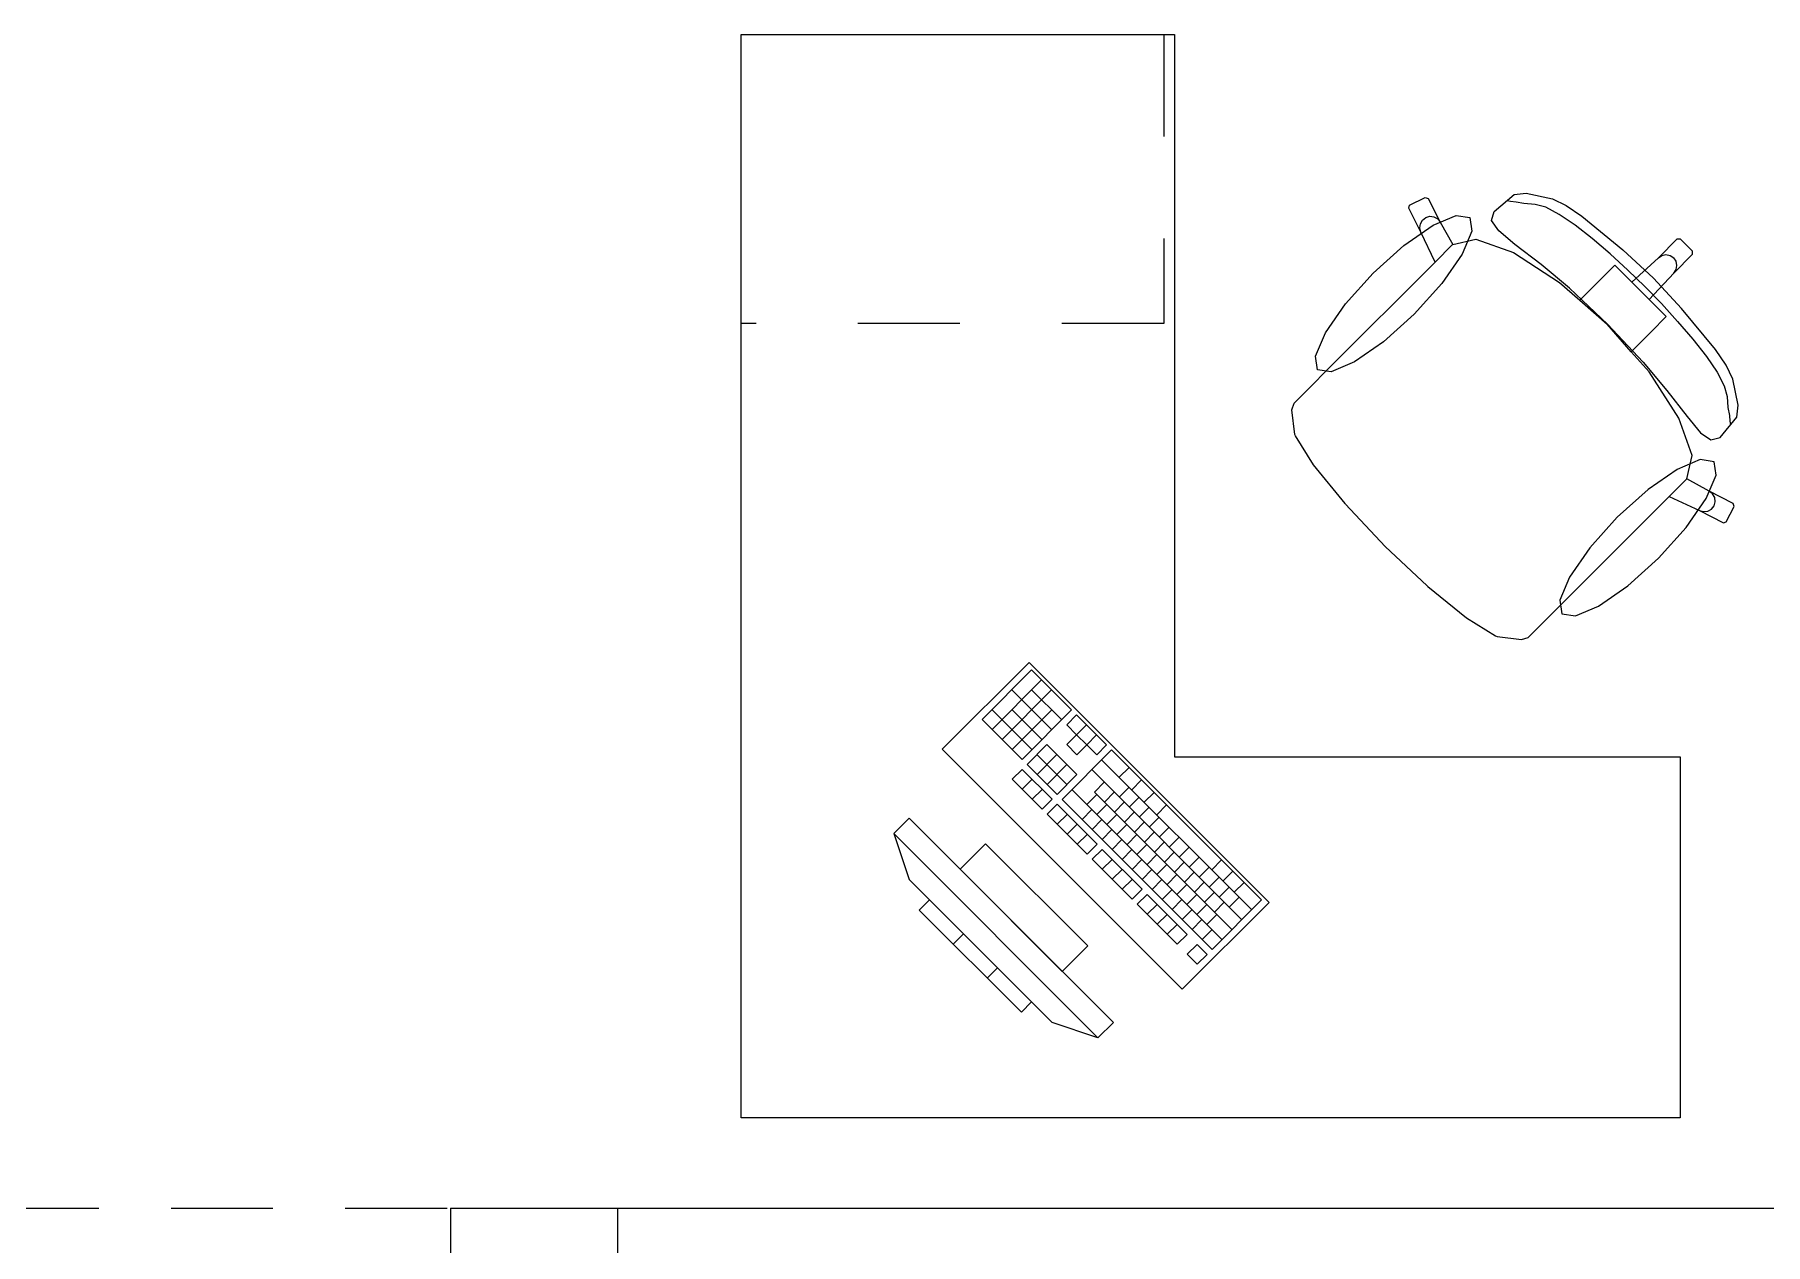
# Model space of a CAD drawing. Header units: inches. Extents: x -38 to 5698, y -33 to 92.
# Drawn here: x 119.498 to 121.894, y 7.65 to 9.325 of the extents above; entities that cross this region are included whole.
import ezdxf

# ---------------------------------------------------------------- set-up
doc = ezdxf.new("R2010")
doc.units = ezdxf.units.IN
doc.header["$MEASUREMENT"] = 0
for name, pattern in [('Hidden Line', [0.195611, 0.141111, -0.0545]), ('Línea Oculta', [0.195611, 0.141111, -0.0545]), ('Rayas', [0.282222, 0.141111, -0.141111])]:
    doc.linetypes.add(name, pattern=pattern)
for name, color, linetype in [('08 _ STR _ EXT _ 08 Placas Inclinadas', 7, 'Continuous'), ('08 _ STR _ EXT _ 09 Vigas', 7, 'Continuous'), ('Interior - Mobiliario', 7, 'Continuous')]:
    doc.layers.add(name, color=color, linetype=linetype)

msp = doc.modelspace()

# ---------------------------------------------------------------- linework, layer by layer
at = {"layer": '08 _ STR _ EXT _ 08 Placas Inclinadas', "color": 251, "linetype": 'Línea Oculta', "lineweight": 13}
msp.add_line((120.3045, 7.7), (120.3045, 6.0167), dxfattribs=at)
at = {"layer": '08 _ STR _ EXT _ 08 Placas Inclinadas', "color": 251, "linetype": 'Línea Oculta', "lineweight": 13, "flags": 128}
for points in [[(120.0736, 7.7), (120.3045, 7.7)], [(120.0736, 7.7), (120.0736, 6.0005)], [(120.3045, 7.7), (122.0654, 7.7)]]:
    msp.add_lwpolyline(points, dxfattribs=at)
at = {"layer": '08 _ STR _ EXT _ 09 Vigas', "color": 251, "linetype": 'Hidden Line', "lineweight": 13}
msp.add_line((116.07, 7.7), (122.57, 7.7), dxfattribs=at)
at = {"layer": 'Interior - Mobiliario', "color": 175, "linetype": 'Rayas', "lineweight": 13}
for p, q in [((121.061, 9.325), (121.061, 8.925)), ((121.061, 8.925), (120.476, 8.925))]:
    msp.add_line(p, q, dxfattribs=at)
at = {"layer": 'Interior - Mobiliario', "color": 175, "linetype": 'Continuous', "lineweight": 13}
for p, q in [((121.5461, 9.1035), (121.5628, 9.1054)), ((121.5628, 9.1054), (121.599, 9.0976)), ((121.4001, 9.0848), (121.4014, 9.0888)), ((121.4171, 9.0517), (121.4001, 9.0848)), ((121.4014, 9.0888), (121.4228, 9.0997)), ((121.4228, 9.0997), (121.4269, 9.0983)), ((121.4269, 9.0983), (121.4438, 9.0652)), ((121.5182, 9.0803), (121.5461, 9.1035)), ((121.5408, 9.0939), (121.5363, 9.0947)), ((121.5488, 9.0931), (121.5408, 9.0939)), ((121.5596, 9.091), (121.5488, 9.0931)), ((121.575, 9.0899), (121.5596, 9.091)), ((121.5898, 9.086), (121.575, 9.0899)), ((121.6086, 9.076), (121.5898, 9.086)), ((121.599, 9.0976), (121.6182, 9.0886)), ((121.6182, 9.0886), (121.6399, 9.0737)), ((121.4155, 9.0574), (121.4162, 9.0632)), ((121.4162, 9.0632), (121.419, 9.0683)), ((121.419, 9.0683), (121.4236, 9.0719)), ((121.4236, 9.0719), (121.4292, 9.0734)), ((121.4292, 9.0734), (121.4351, 9.0727)), ((121.4351, 9.0727), (121.4402, 9.0698)), ((121.4402, 9.0698), (121.4438, 9.0652)), ((121.4438, 9.0652), (121.4612, 9.0342)), ((121.5148, 9.0674), (121.5182, 9.0803)), ((121.5248, 9.0531), (121.5148, 9.0674)), ((121.6304, 9.0612), (121.6086, 9.076)), ((121.6542, 9.0426), (121.6304, 9.0612)), ((121.6399, 9.0737), (121.6966, 9.0269)), ((121.4171, 9.0517), (121.4155, 9.0574)), ((121.4367, 9.0099), (121.4171, 9.0517)), ((121.4609, 9.0342), (121.4367, 9.0099)), ((121.4609, 9.0342), (121.4612, 9.0342)), ((121.4612, 9.0342), (121.4931, 9.0417)), ((121.4931, 9.0417), (121.5451, 9.0233)), ((121.5471, 9.0345), (121.5248, 9.0531)), ((121.5833, 9.0065), (121.5471, 9.0345)), ((121.679, 9.0214), (121.6542, 9.0426)), ((121.7457, 9.0161), (121.7718, 9.0422)), ((121.7718, 9.0422), (121.7761, 9.0421)), ((121.7761, 9.0421), (121.7846, 9.0336)), ((121.7931, 9.0251), (121.7846, 9.0336)), ((121.2888, 8.8621), (121.4367, 9.0099)), ((121.5451, 9.0233), (121.6089, 8.982)), ((121.7036, 8.9989), (121.679, 9.0214)), ((121.6966, 9.0269), (121.7388, 8.9878)), ((121.7092, 8.9821), (121.7457, 9.0161)), ((121.7457, 9.0161), (121.7506, 9.0193)), ((121.7506, 9.0193), (121.7563, 9.0204)), ((121.7563, 9.0204), (121.7621, 9.0192)), ((121.7621, 9.0192), (121.767, 9.016)), ((121.7703, 9.0111), (121.767, 9.016)), ((121.7671, 8.9947), (121.7932, 9.0208)), ((121.7714, 9.0053), (121.7703, 9.0111)), ((121.7932, 9.0208), (121.7931, 9.0251)), ((121.6226, 8.9738), (121.5833, 9.0065)), ((121.6644, 8.9846), (121.6856, 9.0057)), ((121.6856, 9.0057), (121.7092, 8.9821)), ((121.7271, 8.9761), (121.7036, 8.9989)), ((121.7331, 8.9582), (121.7671, 8.9947)), ((121.7779, 8.9456), (121.7388, 8.9878)), ((121.7671, 8.9947), (121.7703, 8.9996)), ((121.7703, 8.9996), (121.7714, 9.0053)), ((121.6089, 8.982), (121.637, 8.9572)), ((121.6753, 8.9243), (121.6226, 8.9738)), ((121.637, 8.9572), (121.6644, 8.9846)), ((121.7092, 8.9821), (121.7211, 8.9701)), ((121.7331, 8.9582), (121.7211, 8.9701)), ((121.7271, 8.9761), (121.7499, 8.9526)), ((121.637, 8.9572), (121.6749, 8.9239)), ((121.7567, 8.9346), (121.7331, 8.9582)), ((121.7499, 8.9526), (121.7724, 8.928)), ((121.8248, 8.8889), (121.7779, 8.9456)), ((121.7082, 8.886), (121.6749, 8.9239)), ((121.6753, 8.9243), (121.7248, 8.8716)), ((121.7356, 8.9134), (121.7567, 8.9346)), ((121.7724, 8.928), (121.7936, 8.9032)), ((121.7082, 8.886), (121.7356, 8.9134)), ((121.7936, 8.9032), (121.8122, 8.8794)), ((121.733, 8.8579), (121.7082, 8.886)), ((121.7248, 8.8716), (121.7575, 8.8323)), ((121.8122, 8.8794), (121.827, 8.8576)), ((121.8397, 8.8672), (121.8248, 8.8889)), ((121.8486, 8.848), (121.8397, 8.8672)), ((121.2633, 8.8366), (121.2888, 8.8621)), ((121.7743, 8.7941), (121.733, 8.8579)), ((121.827, 8.8576), (121.837, 8.8387)), ((121.8564, 8.8118), (121.8486, 8.848)), ((121.2414, 8.8146), (121.2633, 8.8366)), ((121.7575, 8.8323), (121.7855, 8.7961)), ((121.837, 8.8387), (121.8409, 8.824)), ((121.8409, 8.824), (121.842, 8.8086)), ((121.2385, 8.8053), (121.2414, 8.8146)), ((121.2425, 8.7714), (121.2385, 8.8053)), ((121.7927, 8.7421), (121.7743, 8.7941)), ((121.7855, 8.7961), (121.8041, 8.7738)), ((121.8313, 8.7672), (121.8545, 8.7951)), ((121.842, 8.8086), (121.8441, 8.7978)), ((121.8441, 8.7978), (121.8449, 8.7898)), ((121.8545, 8.7951), (121.8564, 8.8118)), ((121.2434, 8.7693), (121.2425, 8.7714)), ((121.8041, 8.7738), (121.8184, 8.7638)), ((121.8449, 8.7898), (121.8457, 8.7853)), ((121.2683, 8.7292), (121.2434, 8.7693)), ((121.8184, 8.7638), (121.8313, 8.7672)), ((121.3119, 8.6756), (121.2683, 8.7292)), ((121.7852, 8.7101), (121.7927, 8.7421)), ((121.7852, 8.7099), (121.7609, 8.6857)), ((121.7852, 8.7099), (121.7852, 8.7101)), ((121.8162, 8.6928), (121.7852, 8.7101)), ((121.3126, 8.6747), (121.3119, 8.6756)), ((121.3674, 8.6164), (121.3126, 8.6747)), ((121.6131, 8.5378), (121.7609, 8.6857)), ((121.7609, 8.6857), (121.8027, 8.6661)), ((121.8208, 8.6892), (121.8162, 8.6928)), ((121.8493, 8.6759), (121.8162, 8.6928)), ((121.8237, 8.6841), (121.8208, 8.6892)), ((121.8229, 8.6726), (121.8245, 8.6782)), ((121.8245, 8.6782), (121.8237, 8.6841)), ((121.8507, 8.6718), (121.8493, 8.6759)), ((121.8027, 8.6661), (121.8084, 8.6645)), ((121.8027, 8.6661), (121.8358, 8.6491)), ((121.8084, 8.6645), (121.8142, 8.6652)), ((121.8142, 8.6652), (121.8193, 8.668)), ((121.8193, 8.668), (121.8229, 8.6726)), ((121.8358, 8.6491), (121.8398, 8.6504)), ((121.8398, 8.6504), (121.8507, 8.6718)), ((121.3674, 8.6164), (121.4258, 8.5616)), ((121.4258, 8.5616), (121.4266, 8.5609)), ((121.4266, 8.5609), (121.4802, 8.5173)), ((121.5876, 8.5123), (121.6131, 8.5378)), ((121.4802, 8.5173), (121.5203, 8.4924)), ((121.5656, 8.4904), (121.5876, 8.5123)), ((121.5203, 8.4924), (121.5224, 8.4915)), ((121.5224, 8.4915), (121.5563, 8.4875)), ((121.5563, 8.4875), (121.5656, 8.4904)), ((120.878, 8.4455), (120.8094, 8.3769)), ((120.9334, 8.3901), (120.878, 8.4455)), ((120.8918, 8.4316), (120.8233, 8.363)), ((120.9057, 8.4178), (120.8371, 8.3492)), ((120.9059, 8.3626), (120.8505, 8.418)), ((120.9197, 8.3764), (120.8781, 8.4179)), ((120.8785, 8.3352), (120.8231, 8.3906)), ((120.8922, 8.3489), (120.8507, 8.3905)), ((120.9058, 8.3902), (120.8509, 8.3354)), ((120.8648, 8.3215), (120.9334, 8.3901)), ((120.8094, 8.3769), (120.8648, 8.3215)), ((120.9403, 8.3831), (120.9266, 8.3694)), ((120.9266, 8.3694), (120.9404, 8.3556)), ((120.9818, 8.3416), (120.9403, 8.3831)), ((120.9541, 8.3693), (120.9404, 8.3556)), ((120.8991, 8.342), (120.8717, 8.3146)), ((120.9407, 8.3005), (120.8991, 8.342)), ((120.9404, 8.3556), (120.9267, 8.3419)), ((120.9267, 8.3419), (120.9406, 8.328)), ((120.9543, 8.3417), (120.9404, 8.3556)), ((120.9406, 8.328), (120.9543, 8.3417)), ((120.968, 8.3555), (120.9543, 8.3417)), ((120.9543, 8.3417), (120.9681, 8.3279)), ((120.9681, 8.3279), (120.9818, 8.3416)), ((120.927, 8.2868), (120.8854, 8.3283)), ((120.913, 8.3282), (120.8856, 8.3007)), ((120.9888, 8.3347), (120.9202, 8.2661)), ((121.1828, 8.1133), (120.975, 8.321)), ((121.1965, 8.127), (120.9888, 8.3347)), ((120.8649, 8.3077), (120.8511, 8.294)), ((120.8511, 8.294), (120.8927, 8.2525)), ((120.9064, 8.2662), (120.8649, 8.3077)), ((120.8787, 8.2939), (120.865, 8.2802)), ((120.8717, 8.3146), (120.9133, 8.273)), ((120.9268, 8.3143), (120.8994, 8.2869)), ((120.9133, 8.273), (120.9407, 8.3005)), ((121.169, 8.0995), (120.9613, 8.3073)), ((121.013, 8.3104), (120.9993, 8.2967)), ((121.0303, 8.2931), (121.0166, 8.2794)), ((120.8926, 8.28), (120.8788, 8.2663)), ((121.1416, 8.0721), (120.9339, 8.2798)), ((120.9684, 8.2728), (120.9547, 8.2591)), ((120.9786, 8.2899), (120.9649, 8.2762)), ((121.1553, 8.0858), (120.9649, 8.2762)), ((120.9925, 8.2761), (120.9788, 8.2624)), ((121.0131, 8.2829), (120.9994, 8.2692)), ((121.027, 8.269), (121.0133, 8.2553)), ((121.0476, 8.2758), (121.0339, 8.2621)), ((120.8927, 8.2525), (120.9064, 8.2662)), ((120.9133, 8.2593), (120.8996, 8.2455)), ((120.8996, 8.2455), (120.955, 8.1902)), ((120.9687, 8.2039), (120.9133, 8.2593)), ((120.9272, 8.2454), (120.9135, 8.2317)), ((120.9202, 8.2661), (121.1279, 8.0584)), ((120.9616, 8.2521), (120.9479, 8.2384)), ((120.9822, 8.2589), (120.9685, 8.2452)), ((120.9961, 8.2451), (120.9824, 8.2314)), ((121.0063, 8.2623), (120.9926, 8.2485)), ((121.0202, 8.2484), (121.0065, 8.2347)), ((121.0408, 8.2552), (121.0271, 8.2415)), ((121.0649, 8.2585), (121.0512, 8.2448)), ((120.7083, 8.2401), (120.6871, 8.2189)), ((120.6871, 8.2189), (120.9699, 7.9361)), ((120.6871, 8.2189), (120.7083, 8.1553)), ((120.9912, 7.9573), (120.7083, 8.2401)), ((120.941, 8.2316), (120.9273, 8.2178)), ((120.9754, 8.2383), (120.9617, 8.2246)), ((120.9893, 8.2244), (120.9756, 8.2107)), ((121.0099, 8.2312), (120.9962, 8.2175)), ((121.034, 8.2346), (121.0203, 8.2208)), ((121.0479, 8.2207), (121.0342, 8.207)), ((121.0547, 8.2413), (121.0409, 8.2276)), ((121.0685, 8.2275), (121.0548, 8.2138)), ((120.8144, 8.2048), (120.779, 8.1694)), ((120.9558, 8.0634), (120.8144, 8.2048)), ((120.9549, 8.2177), (120.9412, 8.204)), ((120.955, 8.1902), (120.9687, 8.2039)), ((120.9756, 8.1969), (120.9619, 8.1832)), ((121.031, 8.1416), (120.9756, 8.1969)), ((121.0031, 8.2106), (120.9894, 8.1969)), ((121.017, 8.1967), (121.0033, 8.183)), ((121.0238, 8.2174), (121.0101, 8.2037)), ((121.0376, 8.2035), (121.0239, 8.1898)), ((121.0617, 8.2069), (121.048, 8.1931)), ((121.0824, 8.2137), (121.0686, 8.1999)), ((121.0962, 8.1998), (121.0825, 8.1861)), ((120.9619, 8.1832), (121.0173, 8.1278)), ((120.9895, 8.1831), (120.9758, 8.1694)), ((121.0308, 8.1829), (121.0171, 8.1692)), ((121.0515, 8.1897), (121.0378, 8.176)), ((121.0653, 8.1758), (121.0516, 8.1621)), ((121.0756, 8.193), (121.0619, 8.1793)), ((121.0894, 8.1792), (121.0757, 8.1655)), ((121.1101, 8.186), (121.0963, 8.1722)), ((121.1239, 8.1721), (121.1102, 8.1584)), ((121.1411, 8.1824), (121.1274, 8.1686)), ((120.9063, 7.9573), (120.7083, 8.1553)), ((120.779, 8.1694), (120.9204, 8.028)), ((121.0033, 8.1692), (120.9896, 8.1555)), ((121.0172, 8.1554), (121.0035, 8.1417)), ((121.0447, 8.169), (121.031, 8.1553)), ((121.0585, 8.1552), (121.0448, 8.1415)), ((121.0792, 8.162), (121.0655, 8.1483)), ((121.093, 8.1481), (121.0793, 8.1344)), ((121.1033, 8.1653), (121.0896, 8.1516)), ((121.1171, 8.1515), (121.1034, 8.1378)), ((121.1377, 8.1583), (121.124, 8.1445)), ((121.1567, 8.1668), (121.1429, 8.1531)), ((121.1722, 8.1512), (121.1585, 8.1375)), ((120.7366, 8.127), (120.7225, 8.1129)), ((120.878, 7.9856), (120.7366, 8.127)), ((121.0173, 8.1278), (121.031, 8.1416)), ((121.038, 8.1346), (121.0242, 8.1209)), ((121.0933, 8.0792), (121.038, 8.1346)), ((121.0724, 8.1414), (121.0587, 8.1276)), ((121.0862, 8.1275), (121.0725, 8.1138)), ((121.1069, 8.1343), (121.0931, 8.1206)), ((121.131, 8.1376), (121.1172, 8.1239)), ((121.1279, 8.0584), (121.1965, 8.127)), ((121.1448, 8.1238), (121.1311, 8.1101)), ((121.1516, 8.1444), (121.1379, 8.1307)), ((121.1654, 8.1306), (121.1517, 8.1169)), ((120.7225, 8.1129), (120.8639, 7.9714)), ((121.0242, 8.1209), (121.0796, 8.0655)), ((121.0518, 8.1208), (121.0381, 8.1071)), ((121.0657, 8.1069), (121.0519, 8.0932)), ((121.1001, 8.1137), (121.0864, 8.0999)), ((121.1139, 8.0998), (121.1002, 8.0861)), ((121.1207, 8.1204), (121.107, 8.1067)), ((121.1346, 8.1066), (121.1208, 8.0929)), ((120.7837, 8.0799), (120.7696, 8.0657)), ((121.0795, 8.0931), (121.0658, 8.0794)), ((121.0796, 8.0655), (121.0933, 8.0792)), ((121.1278, 8.086), (121.1141, 8.0722)), ((120.9204, 8.028), (120.9558, 8.0634)), ((121.1072, 8.0654), (121.0935, 8.0517)), ((121.0935, 8.0517), (121.1073, 8.0378)), ((121.121, 8.0515), (121.1072, 8.0654)), ((121.1073, 8.0378), (121.121, 8.0515)), ((120.8309, 8.0327), (120.8167, 8.0186)), ((120.8639, 7.9714), (120.878, 7.9856)), ((120.9699, 7.9361), (120.9063, 7.9573)), ((120.9699, 7.9361), (120.9912, 7.9573))]:
    msp.add_line(p, q, dxfattribs=at)
at = {"layer": 'Interior - Mobiliario', "color": 175, "linetype": 'Continuous', "lineweight": 13, "flags": 128}
for points in [[(120.476, 7.825), (120.476, 9.325), (121.076, 9.325), (121.076, 8.325), (121.776, 8.325), (121.776, 7.825)], [(121.3509, 8.9948), (121.3934, 9.033), (121.4338, 9.061), (121.4658, 9.0746), (121.4847, 9.0717), (121.4876, 9.0528), (121.474, 9.0208), (121.446, 8.9804), (121.4078, 8.9379), (121.3654, 8.8998), (121.325, 8.8718), (121.2929, 8.8581), (121.274, 8.861), (121.2711, 8.8799), (121.2848, 8.912), (121.3128, 8.9524)], [(121.7459, 8.5999), (121.784, 8.6424), (121.812, 8.6828), (121.8256, 8.7148), (121.8228, 8.7337), (121.8038, 8.7366), (121.7718, 8.723), (121.7314, 8.695), (121.6889, 8.6568), (121.6508, 8.6144), (121.6228, 8.574), (121.6091, 8.5419), (121.612, 8.523), (121.6309, 8.5201), (121.663, 8.5337), (121.7034, 8.5618)], [(121.0866, 8.0033), (121.2068, 8.1235), (120.8745, 8.4558), (120.7543, 8.3356)]]:
    msp.add_lwpolyline(points, close=True, dxfattribs=at)

doc.saveas('drawing.dxf')
